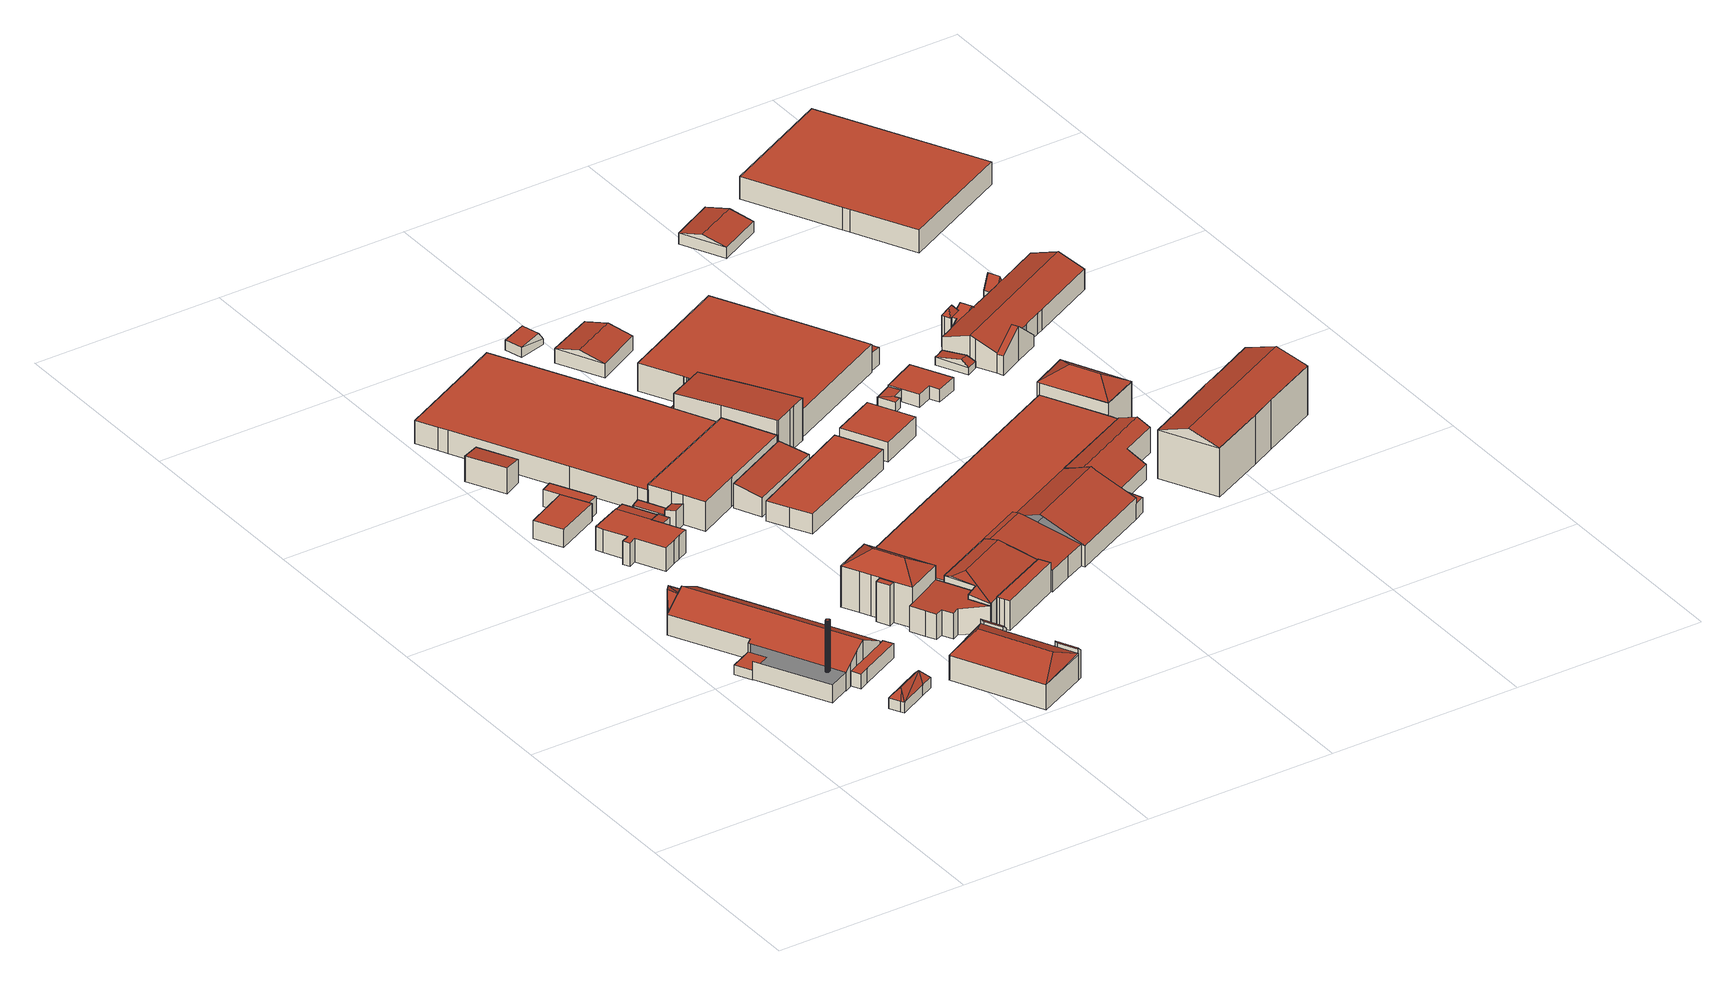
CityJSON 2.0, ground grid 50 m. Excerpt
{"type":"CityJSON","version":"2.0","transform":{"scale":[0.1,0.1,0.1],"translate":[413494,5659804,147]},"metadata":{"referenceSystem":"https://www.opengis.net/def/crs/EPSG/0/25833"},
"CityObjects":{
"building1":{"type":"Building","attributes":{"Dachtyp_tdc":"tdcGableRoof","Gemeindeschluessel":14612000,"Dachneigung":28.45,"QualitaetDacherkennung":100,"Geometrietyp2DReferenz":"3000","measuredHeight":8.29,"function":"31001_2000","roofType":"3100"},"geometry":[{"type":"Solid","lod":"2","boundaries":[[[[0,1,2,3]],[[1,4,5,2]],[[4,6,7,5]],[[6,0,3,7]],[[8,9,10]],[[10,11,8]],[[12,13,14,4]],[[4,10,9,12]],[[4,14,6]],[[6,14,13,0]],[[0,13,12,9,8,11,1]],[[1,11,10,4]],[[3,2,5,7]]]],"semantics":{"surfaces":[{"type":"WallSurface"},{"type":"RoofSurface"},{"type":"GroundSurface"}],"values":[[0,0,0,0,1,1,1,1,0,0,0,0,2]]}}]},
"building2":{"type":"Building","attributes":{"Gemeindeschluessel":14612000,"QualitaetDacherkennung":100,"Geometrietyp2DReferenz":"3000","function":"31001_2000","roofType":"9999"},"children":["building2-1","building2-2","building2-3","building2-4"]},
"building2-1":{"type":"BuildingPart","attributes":{"Dachtyp_tdc":"tdcPolyFlatRoof","Dachneigung":0,"QualitaetDacherkennung":100,"Geometrietyp2DReferenz":"3000","measuredHeight":13.56,"roofType":"1000"},"parents":["building2"],"geometry":[{"type":"MultiSurface","lod":"2","boundaries":[[[15,16,17,18]],[[16,19,20,17]],[[19,21,22,20]],[[21,23,24,22]],[[23,25,26,24]],[[25,27,28,26]],[[27,29,30,28]],[[29,31,32,30]],[[31,33,34,32]],[[33,35,36,34]],[[35,37,38,36]],[[37,39,40,38]],[[39,41,42,40]],[[41,43,44,42]],[[43,45,46,44]],[[45,47,48,46]],[[47,49,50,48]],[[49,15,18,50]],[[49,47,45,43,41,39,37,35,33,31,29,27,25,23,21,19,16,15]]],"semantics":{"surfaces":[{"type":"WallSurface"},{"type":"RoofSurface"}],"values":[0,0,0,0,0,0,0,0,0,0,0,0,0,0,0,0,0,0,1]}}]},
"building2-2":{"type":"BuildingPart","attributes":{"Dachtyp_tdc":"tdcGableRoof","Dachneigung":29.7,"QualitaetDacherkennung":100,"Geometrietyp2DReferenz":"3000","measuredHeight":9.2,"roofType":"3100"},"parents":["building2"],"geometry":[{"type":"MultiSurface","lod":"2","boundaries":[[[51,52,53,54]],[[52,55,56,53]],[[55,57,58,56]],[[57,59,60,58]],[[59,61,62,60]],[[61,63,64,65,62]],[[66,67,68,69,70]],[[67,71,72,68]],[[71,73,74,72]],[[73,75,76,74]],[[75,77,78,76]],[[77,51,54,78]],[[73,71,67,66,79,63,61,59,57]],[[57,55,52,51,77,75,73]],[[54,53,56,58,60,62,65,80,69,68,72,74,76,78]]],"semantics":{"surfaces":[{"type":"WallSurface"},{"type":"RoofSurface"},{"type":"GroundSurface"}],"values":[0,0,0,0,0,0,0,0,0,0,0,0,1,1,2]}}]},
"building2-3":{"type":"BuildingPart","attributes":{"Dachtyp_tdc":"tdcLeanToRoof","Dachneigung":0,"QualitaetDacherkennung":100,"Geometrietyp2DReferenz":"3000","measuredHeight":4.7,"roofType":"2100"},"parents":["building2"],"geometry":[{"type":"MultiSurface","lod":"2","boundaries":[[[81,82,64,63]],[[81,83,84,85,82]],[[86,64,82,85]]],"semantics":{"surfaces":[{"type":"WallSurface"},{"type":"GroundSurface"}],"values":[0,0,1]}}]},
"building2-4":{"type":"BuildingPart","attributes":{"Dachtyp_tdc":"tdcLeanToRoof","Dachneigung":0,"QualitaetDacherkennung":100,"Geometrietyp2DReferenz":"3000","measuredHeight":2.47,"roofType":"2100"},"parents":["building2"],"geometry":[{"type":"MultiSurface","lod":"2","boundaries":[[[84,87,88,89,85]],[[87,70,69,88]],[[70,87,84,90]],[[80,89,88,69]]],"semantics":{"surfaces":[{"type":"WallSurface"},{"type":"RoofSurface"},{"type":"GroundSurface"}],"values":[0,0,1,2]}}]},
"building3":{"type":"Building","attributes":{"Dachtyp_tdc":"tdcFreeFormRoof","Gemeindeschluessel":14612000,"Dachneigung":48.67,"QualitaetDacherkennung":20,"Geometrietyp2DReferenz":"3000","measuredHeight":5.03,"function":"31001_2000","roofType":"5000"},"geometry":[{"type":"Solid","lod":"2","boundaries":[[[[91,92,93,94]],[[92,95,96,93]],[[95,97,98,96]],[[97,99,100,98]],[[99,101,102,100]],[[101,91,94,102]],[[91,103,104]],[[101,103,91]],[[103,101,99]],[[103,99,97]],[[104,103,97,95]],[[92,104,95]],[[104,92,91]],[[94,93,96,98,100,102]]]],"semantics":{"surfaces":[{"type":"WallSurface"},{"type":"RoofSurface"},{"type":"GroundSurface"}],"values":[[0,0,0,0,0,0,1,1,1,1,1,1,1,2]]}}]},
"building4":{"type":"Building","attributes":{"Dachtyp_tdc":"tdcLeanToRoof","Gemeindeschluessel":14612000,"Dachneigung":0,"QualitaetDacherkennung":100,"Geometrietyp2DReferenz":"3000","measuredHeight":3.92,"function":"31001_2000","roofType":"2100"},"geometry":[{"type":"Solid","lod":"2","boundaries":[[[[105,106,107,108]],[[106,109,110,107]],[[109,111,112,110]],[[111,113,114,112]],[[113,115,116,114]],[[115,117,118,116]],[[117,105,108,118]],[[117,115,113,111,109,106,105]],[[108,107,110,112,114,116,118]]]],"semantics":{"surfaces":[{"type":"WallSurface"},{"type":"RoofSurface"},{"type":"GroundSurface"}],"values":[[0,0,0,0,0,0,0,1,2]]}}]},
"building5":{"type":"Building","attributes":{"Dachtyp_tdc":"tdcPolyFlatRoof","Gemeindeschluessel":14612000,"Dachneigung":0,"QualitaetDacherkennung":80,"Geometrietyp2DReferenz":"3000","measuredHeight":4.74,"function":"31001_2000","roofType":"1000"},"geometry":[{"type":"Solid","lod":"2","boundaries":[[[[119,120,121,122]],[[120,123,124,121]],[[123,125,126,124]],[[125,127,128,126]],[[127,119,122,128]],[[127,125,123,120,119]],[[122,121,124,126,128]]]],"semantics":{"surfaces":[{"type":"WallSurface"},{"type":"RoofSurface"},{"type":"GroundSurface"}],"values":[[0,0,0,0,0,1,2]]}}]},
"building6":{"type":"Building","attributes":{"Dachtyp_tdc":"tdcPolyFlatRoof","Gemeindeschluessel":14612000,"Dachneigung":5.72,"QualitaetDacherkennung":83,"Geometrietyp2DReferenz":"3000","measuredHeight":6.83,"function":"31001_2000","roofType":"2100"},"geometry":[{"type":"Solid","lod":"2","boundaries":[[[[129,130,131,132]],[[130,133,134,131]],[[133,135,136,134]],[[135,137,138,136]],[[137,129,132,138]],[[137,135,133,130,129]],[[132,131,134,136,138]]]],"semantics":{"surfaces":[{"type":"WallSurface"},{"type":"RoofSurface"},{"type":"GroundSurface"}],"values":[[0,0,0,0,0,1,2]]}}]},
"building7":{"type":"Building","attributes":{"Gemeindeschluessel":14612000,"Geometrietyp2DReferenz":"3000","function":"31001_2000","roofType":"9999"},"children":["building7-1","building7-2"]},
"building7-1":{"type":"BuildingPart","attributes":{"Dachtyp_tdc":"tdcPolyFlatRoof","Dachneigung":3.67,"QualitaetDacherkennung":69,"Geometrietyp2DReferenz":"3000","measuredHeight":6.12,"roofType":"2100"},"parents":["building7"],"geometry":[{"type":"MultiSurface","lod":"2","boundaries":[[[139,140,141,142]],[[140,143,144,141]],[[143,145,146,144]],[[145,143,140,139]],[[142,141,144,146]]],"semantics":{"surfaces":[{"type":"WallSurface"},{"type":"RoofSurface"},{"type":"GroundSurface"}],"values":[0,0,0,1,2]}}]},
"building7-2":{"type":"BuildingPart","attributes":{"Dachtyp_tdc":"tdcPolyFlatRoof","Dachneigung":0,"QualitaetDacherkennung":64,"Geometrietyp2DReferenz":"3000","measuredHeight":6.2,"roofType":"1000"},"parents":["building7"],"geometry":[{"type":"MultiSurface","lod":"2","boundaries":[[[147,148,149,146,145]],[[148,150,151,149]],[[150,152,153,151]],[[152,154,155,153]],[[154,156,157,155]],[[156,158,159,157]],[[158,160,161,159]],[[160,162,163,161]],[[162,164,165,163]],[[164,166,167,165]],[[166,168,169,167]],[[168,170,139,142,169]],[[168,166,164,162,160,158,156,154,152,150,148,147,170]],[[142,146,149,151,153,155,157,159,161,163,165,167,169]]],"semantics":{"surfaces":[{"type":"WallSurface"},{"type":"RoofSurface"},{"type":"GroundSurface"}],"values":[0,0,0,0,0,0,0,0,0,0,0,0,1,2]}}]},
"building8":{"type":"Building","attributes":{"Dachtyp_tdc":"tdcPolyFlatRoof","Gemeindeschluessel":14612000,"Dachneigung":0,"QualitaetDacherkennung":72,"Geometrietyp2DReferenz":"3000","measuredHeight":4.46,"function":"31001_2000","roofType":"1000"},"geometry":[{"type":"Solid","lod":"2","boundaries":[[[[171,172,173,174]],[[172,175,176,173]],[[175,177,178,176]],[[177,179,180,178]],[[179,171,174,180]],[[179,177,175,172,171]],[[174,173,176,178,180]]]],"semantics":{"surfaces":[{"type":"WallSurface"},{"type":"RoofSurface"},{"type":"GroundSurface"}],"values":[[0,0,0,0,0,1,2]]}}]},
"building9":{"type":"Building","attributes":{"Dachtyp_tdc":"tdcPolyFlatRoof","Gemeindeschluessel":14612000,"Dachneigung":3.12,"QualitaetDacherkennung":65,"Geometrietyp2DReferenz":"3000","measuredHeight":5.5,"function":"31001_2000","roofType":"2100"},"geometry":[{"type":"Solid","lod":"2","boundaries":[[[[181,145,182,183]],[[145,184,185,182]],[[184,186,187,185]],[[186,188,189,187]],[[188,181,183,189]],[[188,186,184,145,181]],[[183,182,185,187,189]]]],"semantics":{"surfaces":[{"type":"WallSurface"},{"type":"RoofSurface"},{"type":"GroundSurface"}],"values":[[0,0,0,0,0,1,2]]}}]},
"building10":{"type":"Building","attributes":{"Gemeindeschluessel":14612000,"Geometrietyp2DReferenz":"3000","function":"31001_2000","roofType":"9999"},"children":["building10-1","building10-2","building10-3"]},
"building10-1":{"type":"BuildingPart","attributes":{"Dachtyp_tdc":"tdcHipRoof","Dachneigung":22.69,"QualitaetDacherkennung":57,"Geometrietyp2DReferenz":"3000","measuredHeight":9.99,"roofType":"3200"},"parents":["building10"],"geometry":[{"type":"MultiSurface","lod":"2","boundaries":[[[190,191,192,193]],[[194,195,196,197]],[[198,199,200,201]],[[199,190,193,200]],[[202,190,203]],[[199,204,205]],[[190,199,205,203]],[[204,206,207,202,203,205]],[[194,207,206,195]],[[198,204,199]],[[190,202,191]],[[193,192,197,196,201,200]]],"semantics":{"surfaces":[{"type":"WallSurface"},{"type":"RoofSurface"},{"type":"GroundSurface"}],"values":[0,0,0,0,1,1,1,1,0,0,0,2]}}]},
"building10-2":{"type":"BuildingPart","attributes":{"Dachtyp_tdc":"tdcPolyFlatRoof","Dachneigung":45.07,"QualitaetDacherkennung":63,"Geometrietyp2DReferenz":"3000","measuredHeight":8.39,"roofType":"2100"},"parents":["building10"],"geometry":[{"type":"MultiSurface","lod":"2","boundaries":[[[208,209,207,194,197,210]],[[211,212,213,192,191,202]],[[212,208,210,213]],[[212,211,209,208]],[[210,197,192,213]]],"semantics":{"surfaces":[{"type":"WallSurface"},{"type":"RoofSurface"},{"type":"GroundSurface"}],"values":[0,0,0,1,2]}}]},
"building10-3":{"type":"BuildingPart","attributes":{"Dachtyp_tdc":"tdcPolyFlatRoof","Dachneigung":43.92,"QualitaetDacherkennung":50,"Geometrietyp2DReferenz":"3000","measuredHeight":8.52,"roofType":"2100"},"parents":["building10"],"geometry":[{"type":"MultiSurface","lod":"2","boundaries":[[[214,215,216,196,195,206]],[[215,217,218,216]],[[217,219,204,198,201,218]],[[219,217,215,214]],[[196,216,218,201]]],"semantics":{"surfaces":[{"type":"WallSurface"},{"type":"RoofSurface"},{"type":"GroundSurface"}],"values":[0,0,0,1,2]}}]},
"building11":{"type":"Building","attributes":{"Dachtyp_tdc":"tdcPolyFlatRoof","Gemeindeschluessel":14612000,"Dachneigung":0,"QualitaetDacherkennung":28,"Geometrietyp2DReferenz":"3000","measuredHeight":10.74,"function":"31001_2000","roofType":"1000"},"geometry":[{"type":"Solid","lod":"2","boundaries":[[[[220,221,222,223]],[[221,224,225,222]],[[224,226,227,225]],[[226,220,223,227]],[[226,224,221,220]],[[223,222,225,227]]]],"semantics":{"surfaces":[{"type":"WallSurface"},{"type":"RoofSurface"},{"type":"GroundSurface"}],"values":[[0,0,0,0,1,2]]}}]},
"building12":{"type":"Building","attributes":{"Dachtyp_tdc":"tdcPolyFlatRoof","Gemeindeschluessel":14612000,"Dachneigung":8.17,"QualitaetDacherkennung":48,"Geometrietyp2DReferenz":"3000","measuredHeight":2.96,"function":"31001_2000","roofType":"2100"},"geometry":[{"type":"Solid","lod":"2","boundaries":[[[[228,229,230,231]],[[229,232,233,230]],[[232,234,235,233]],[[234,236,237,235]],[[236,228,231,237]],[[236,234,232,229,228]],[[231,230,233,235,237]]]],"semantics":{"surfaces":[{"type":"WallSurface"},{"type":"RoofSurface"},{"type":"GroundSurface"}],"values":[[0,0,0,0,0,1,2]]}}]},
"building13":{"type":"Building","attributes":{"Dachtyp_tdc":"tdcPolyFlatRoof","Gemeindeschluessel":14612000,"Dachneigung":12.93,"QualitaetDacherkennung":56,"Geometrietyp2DReferenz":"3000","measuredHeight":5.44,"function":"31001_2000","roofType":"2100"},"geometry":[{"type":"Solid","lod":"2","boundaries":[[[[238,239,240,241]],[[239,242,243,240]],[[242,244,245,243]],[[244,246,247,245]],[[246,238,241,247]],[[246,244,242,239,238]],[[241,240,243,245,247]]]],"semantics":{"surfaces":[{"type":"WallSurface"},{"type":"RoofSurface"},{"type":"GroundSurface"}],"values":[[0,0,0,0,0,1,2]]}}]},
"building14":{"type":"Building","attributes":{"Dachtyp_tdc":"tdcFreeFormRoof","Gemeindeschluessel":14612000,"Dachneigung":32.68,"QualitaetDacherkennung":82,"Geometrietyp2DReferenz":"3000","measuredHeight":14.23,"function":"31001_2000","roofType":"5000"},"geometry":[{"type":"Solid","lod":"2","boundaries":[[[[248,249,250]],[[251,252,253,254,255,227,225,256,257]],[[248,258,252,251]],[[258,259,253,252]],[[259,260,254,253]],[[260,261,255,254]],[[261,262,227,255]],[[262,263,225,227]],[[263,264,256,225]],[[264,249,257,256]],[[249,248,251,257]],[[258,250,265]],[[250,258,248]],[[260,266,261]],[[261,266,265,250,249,264,263,262]],[[266,260,259,258,265]]]],"semantics":{"surfaces":[{"type":"WallSurface"},{"type":"GroundSurface"},{"type":"RoofSurface"}],"values":[[0,1,0,0,0,0,0,0,0,0,0,2,2,2,2,2]]}}]},
"building15":{"type":"Building","attributes":{"Dachtyp_tdc":"tdcPolyFlatRoof","Gemeindeschluessel":14612000,"Dachneigung":2.79,"QualitaetDacherkennung":76,"Geometrietyp2DReferenz":"3000","measuredHeight":7.29,"function":"31001_2000","roofType":"2100"},"geometry":[{"type":"Solid","lod":"2","boundaries":[[[[267,268,269,270]],[[268,271,272,269]],[[271,273,274,272]],[[273,275,276,274]],[[275,277,278,276]],[[277,279,280,278]],[[279,281,282,280]],[[281,283,284,282]],[[283,285,286,284]],[[285,287,288,286]],[[287,289,290,288]],[[289,267,270,290]],[[289,287,285,283,281,279,277,275,273,271,268,267]],[[270,269,272,274,276,278,280,282,284,286,288,290]]]],"semantics":{"surfaces":[{"type":"WallSurface"},{"type":"RoofSurface"},{"type":"GroundSurface"}],"values":[[0,0,0,0,0,0,0,0,0,0,0,0,1,2]]}}]},
"building16":{"type":"Building","attributes":{"Dachtyp_tdc":"tdcPolyFlatRoof","Gemeindeschluessel":14612000,"Dachneigung":0,"QualitaetDacherkennung":30,"Geometrietyp2DReferenz":"3000","measuredHeight":6.18,"function":"31001_2000","roofType":"1000"},"geometry":[{"type":"Solid","lod":"2","boundaries":[[[[291,292,293,294]],[[292,295,296,293]],[[295,297,298,296]],[[297,299,300,298]],[[299,301,302,300]],[[301,303,304,302]],[[303,305,306,304]],[[305,307,308,306]],[[307,309,310,308]],[[309,311,312,310]],[[311,313,314,312]],[[313,315,316,314]],[[315,291,294,316]],[[315,313,311,309,307,305,303,301,299,297,295,292,291]],[[294,293,296,298,300,302,304,306,308,310,312,314,316]]]],"semantics":{"surfaces":[{"type":"WallSurface"},{"type":"RoofSurface"},{"type":"GroundSurface"}],"values":[[0,0,0,0,0,0,0,0,0,0,0,0,0,1,2]]}}]},
"building17":{"type":"Building","attributes":{"Dachtyp_tdc":"tdcPolyFlatRoof","Gemeindeschluessel":14612000,"Dachneigung":0,"QualitaetDacherkennung":14,"Geometrietyp2DReferenz":"3000","measuredHeight":7.84,"function":"31001_2000","roofType":"1000"},"geometry":[{"type":"Solid","lod":"2","boundaries":[[[[317,318,319,320]],[[318,321,322,319]],[[321,323,324,322]],[[323,325,326,324]],[[325,327,328,326]],[[327,329,330,328]],[[329,317,320,330]],[[329,327,325,323,321,318,317]],[[320,319,322,324,326,328,330]]]],"semantics":{"surfaces":[{"type":"WallSurface"},{"type":"RoofSurface"},{"type":"GroundSurface"}],"values":[[0,0,0,0,0,0,0,1,2]]}}]},
"building18":{"type":"Building","attributes":{"Dachtyp_tdc":"tdcFreeFormRoof","Gemeindeschluessel":14612000,"Dachneigung":10.88,"QualitaetDacherkennung":36,"Geometrietyp2DReferenz":"3000","measuredHeight":9.66,"function":"31001_2000","roofType":"5000"},"geometry":[{"type":"Solid","lod":"2","boundaries":[[[[331,332,333]],[[290,288,286,334,335,336,337,338,339,270]],[[340,332,288,290]],[[332,331,286,288]],[[331,341,334,286]],[[341,342,335,334]],[[342,343,336,335]],[[343,344,337,336]],[[344,345,338,337]],[[345,346,339,338]],[[346,347,270,339]],[[347,340,290,270]],[[348,333,332,340,347]],[[345,344,343,342,349,348,347,346]],[[348,349,341,331,333]],[[342,341,349]]]],"semantics":{"surfaces":[{"type":"WallSurface"},{"type":"GroundSurface"},{"type":"RoofSurface"}],"values":[[0,1,0,0,0,0,0,0,0,0,0,0,2,2,2,0]]}}]},
"building19":{"type":"Building","attributes":{"Dachtyp_tdc":"tdcPolyFlatRoof","Gemeindeschluessel":14612000,"Dachneigung":0,"QualitaetDacherkennung":62,"Geometrietyp2DReferenz":"3000","measuredHeight":7.84,"function":"31001_2000","roofType":"1000"},"geometry":[{"type":"Solid","lod":"2","boundaries":[[[[350,351,352,353]],[[351,354,355,352]],[[354,356,357,355]],[[356,358,359,357]],[[358,360,361,359]],[[360,350,353,361]],[[360,358,356,354,351,350]],[[353,352,355,357,359,361]]]],"semantics":{"surfaces":[{"type":"WallSurface"},{"type":"RoofSurface"},{"type":"GroundSurface"}],"values":[[0,0,0,0,0,0,1,2]]}}]},
"building20":{"type":"Building","attributes":{"Dachtyp_tdc":"tdcPolyFlatRoof","Gemeindeschluessel":14612000,"Dachneigung":10.09,"QualitaetDacherkennung":89,"Geometrietyp2DReferenz":"3000","measuredHeight":6.54,"function":"31001_2000","roofType":"2100"},"geometry":[{"type":"Solid","lod":"2","boundaries":[[[[362,363,364,365]],[[363,366,367,364]],[[366,368,369,367]],[[368,362,365,369]],[[368,366,363,362]],[[365,364,367,369]]]],"semantics":{"surfaces":[{"type":"WallSurface"},{"type":"RoofSurface"},{"type":"GroundSurface"}],"values":[[0,0,0,0,1,2]]}}]},
"building21":{"type":"Building","attributes":{"Dachtyp_tdc":"tdcPolyFlatRoof","Gemeindeschluessel":14612000,"Dachneigung":0,"QualitaetDacherkennung":62,"Geometrietyp2DReferenz":"3000","measuredHeight":5.38,"function":"31001_2000","roofType":"1000"},"geometry":[{"type":"Solid","lod":"2","boundaries":[[[[370,371,372,373]],[[371,374,375,372]],[[374,376,377,375]],[[376,378,379,377]],[[378,370,373,379]],[[378,376,374,371,370]],[[373,372,375,377,379]]]],"semantics":{"surfaces":[{"type":"WallSurface"},{"type":"RoofSurface"},{"type":"GroundSurface"}],"values":[[0,0,0,0,0,1,2]]}}]},
"building22":{"type":"Building","attributes":{"Dachtyp_tdc":"tdcGableRoof","Gemeindeschluessel":14612000,"Dachneigung":10.3,"QualitaetDacherkennung":20,"Geometrietyp2DReferenz":"3000","measuredHeight":3.74,"function":"31001_2000","roofType":"3100"},"geometry":[{"type":"Solid","lod":"2","boundaries":[[[[380,381,382,383]],[[384,385,386,387]],[[385,380,383,386]],[[384,381,388]],[[380,385,389]],[[381,380,389,388]],[[385,384,388,389]],[[383,382,387,386]],[[381,384,387,382]]]],"semantics":{"surfaces":[{"type":"WallSurface"},{"type":"RoofSurface"},{"type":"GroundSurface"}],"values":[[0,0,0,0,0,1,1,2,0]]}}]},
"building23":{"type":"Building","attributes":{"Dachtyp_tdc":"tdcPolyFlatRoof","Gemeindeschluessel":14612000,"Dachneigung":0,"QualitaetDacherkennung":32,"Geometrietyp2DReferenz":"3000","measuredHeight":3,"function":"31001_2000","roofType":"1000"},"geometry":[{"type":"Solid","lod":"2","boundaries":[[[[390,391,392,393]],[[391,394,395,392]],[[394,396,397,395]],[[396,398,399,397]],[[398,400,401,399]],[[400,402,403,401]],[[402,404,405,403]],[[404,406,407,405]],[[406,390,393,407]],[[406,404,402,400,398,396,394,391,390]],[[393,392,395,397,399,401,403,405,407]]]],"semantics":{"surfaces":[{"type":"WallSurface"},{"type":"RoofSurface"},{"type":"GroundSurface"}],"values":[[0,0,0,0,0,0,0,0,0,1,2]]}}]},
"building24":{"type":"Building","attributes":{"Dachtyp_tdc":"tdcPolyFlatRoof","Gemeindeschluessel":14612000,"Dachneigung":2.92,"QualitaetDacherkennung":49,"Geometrietyp2DReferenz":"3000","measuredHeight":11.23,"function":"31001_2000","roofType":"2100"},"geometry":[{"type":"Solid","lod":"2","boundaries":[[[[408,409,410,411]],[[409,412,413,410]],[[412,414,415,413]],[[414,416,417,415]],[[416,418,419,417]],[[418,420,421,419]],[[420,422,423,421]],[[422,424,425,423]],[[424,426,427,425]],[[426,428,429,427]],[[428,408,411,429]],[[428,426,424,422,420,418,416,414,412,409,408]],[[411,410,413,415,417,419,421,423,425,427,429]]]],"semantics":{"surfaces":[{"type":"WallSurface"},{"type":"RoofSurface"},{"type":"GroundSurface"}],"values":[[0,0,0,0,0,0,0,0,0,0,0,1,2]]}}]},
"building25":{"type":"Building","attributes":{"Dachtyp_tdc":"tdcGableRoof","Gemeindeschluessel":14612000,"Dachneigung":13.63,"QualitaetDacherkennung":82,"Geometrietyp2DReferenz":"3000","measuredHeight":5.41,"function":"31001_2000","roofType":"3100"},"geometry":[{"type":"Solid","lod":"2","boundaries":[[[[430,431,432,433]],[[431,434,435,432]],[[434,436,437,435]],[[436,430,433,437]],[[434,431,438]],[[430,436,439]],[[431,430,439,438]],[[436,434,438,439]],[[433,432,435,437]]]],"semantics":{"surfaces":[{"type":"WallSurface"},{"type":"RoofSurface"},{"type":"GroundSurface"}],"values":[[0,0,0,0,0,0,1,1,2]]}}]},
"building26":{"type":"Building","attributes":{"Gemeindeschluessel":14612000,"Geometrietyp2DReferenz":"3000","function":"31001_2000","roofType":"9999"},"children":["building26-1","building26-2","building26-3","building26-4"]},
"building26-1":{"type":"BuildingPart","attributes":{"Dachtyp_tdc":"tdcPolyFlatRoof","Dachneigung":3.61,"QualitaetDacherkennung":74,"Geometrietyp2DReferenz":"3000","measuredHeight":4.42,"roofType":"2100"},"parents":["building26"],"geometry":[{"type":"MultiSurface","lod":"2","boundaries":[[[440,441,442,443]],[[441,444,445,442]],[[444,446,447,445]],[[444,441,440,446]],[[447,443,442,445]]],"semantics":{"surfaces":[{"type":"WallSurface"},{"type":"RoofSurface"},{"type":"GroundSurface"}],"values":[0,0,0,1,2]}}]},
"building26-2":{"type":"BuildingPart","attributes":{"Dachtyp_tdc":"tdcPolyFlatRoof","Dachneigung":0,"QualitaetDacherkennung":13,"Geometrietyp2DReferenz":"3000","measuredHeight":7.49,"roofType":"1000"},"parents":["building26"],"geometry":[{"type":"MultiSurface","lod":"2","boundaries":[[[448,449,450]],[[448,451,452,449]],[[451,453,454,452]],[[453,455,456,454]],[[455,457,458,456]],[[457,459,460,458]],[[459,461,462,460]],[[461,463,464,462]],[[463,465,466,464]],[[465,467,468,466]],[[467,469,470,468]],[[469,471,470]],[[469,467,465,463,461,459,457,455,453,451,448,472]],[[449,452,454,456,458,460,462,464,466,468,470,473]]],"semantics":{"surfaces":[{"type":"WallSurface"},{"type":"RoofSurface"},{"type":"GroundSurface"}],"values":[0,0,0,0,0,0,0,0,0,0,0,0,1,2]}}]},
"building26-3":{"type":"BuildingPart","attributes":{"Dachtyp_tdc":"tdcGableRoof","Dachneigung":11.9,"QualitaetDacherkennung":55,"Geometrietyp2DReferenz":"3000","measuredHeight":9.06,"roofType":"3100"},"parents":["building26"],"geometry":[{"type":"MultiSurface","lod":"2","boundaries":[[[474,475,476,477]],[[475,478,479,476]],[[478,480,481,479]],[[480,450,449,481]],[[482,483,484,485,486]],[[483,487,488,484]],[[487,474,477,488]],[[489,490,491,492,493,487,483,482,494,495]],[[341,489,495,496]],[[480,490,489,341,448,450]],[[474,493,492,475]],[[487,493,474]],[[475,492,491,478]],[[478,491,490,480]],[[477,476,479,481,449,473,485,484,488]]],"semantics":{"surfaces":[{"type":"WallSurface"},{"type":"RoofSurface"},{"type":"GroundSurface"}],"values":[0,0,0,0,0,0,0,1,1,0,0,0,0,0,2]}}]},
"building26-4":{"type":"BuildingPart","attributes":{"Dachtyp_tdc":"tdcGableRoof","Dachneigung":22.55,"QualitaetDacherkennung":69,"Geometrietyp2DReferenz":"3000","measuredHeight":10.39,"roofType":"3100"},"parents":["building26"],"geometry":[{"type":"MultiSurface","lod":"2","boundaries":[[[497,486,485,498]],[[471,499,500,470]],[[499,501,502,500]],[[501,503,440,443,502]],[[504,497,498,447,446]],[[504,505,506,507,508,509,497]],[[510,494,508,507,511,512]],[[471,469,512,511,499]],[[499,511,507,506,501]],[[497,509,482,486]],[[501,506,505,503]],[[503,505,504]],[[498,485,473,470,500,502,443,447]]],"semantics":{"surfaces":[{"type":"WallSurface"},{"type":"RoofSurface"},{"type":"GroundSurface"}],"values":[0,0,0,0,0,1,1,0,0,0,0,0,2]}}]},
"building27":{"type":"Building","attributes":{"Dachtyp_tdc":"tdcPolyFlatRoof","Gemeindeschluessel":14612000,"Dachneigung":0,"QualitaetDacherkennung":81,"Geometrietyp2DReferenz":"3000","measuredHeight":5.12,"function":"31001_2000","roofType":"1000"},"geometry":[{"type":"Solid","lod":"2","boundaries":[[[[513,514,515,516]],[[514,517,518,515]],[[517,519,520,518]],[[519,513,516,520]],[[519,517,514,513]],[[516,515,518,520]]]],"semantics":{"surfaces":[{"type":"WallSurface"},{"type":"RoofSurface"},{"type":"GroundSurface"}],"values":[[0,0,0,0,1,2]]}}]},
"building28":{"type":"Building","attributes":{"Dachtyp_tdc":"tdcPolyFlatRoof","Gemeindeschluessel":14612000,"Dachneigung":0,"QualitaetDacherkennung":24,"Geometrietyp2DReferenz":"3000","measuredHeight":7.38,"function":"31001_2000","roofType":"1000"},"geometry":[{"type":"Solid","lod":"2","boundaries":[[[[521,522,523,524]],[[522,525,526,523]],[[525,527,528,526]],[[527,529,530,528]],[[529,531,532,530]],[[531,533,534,532]],[[533,535,536,534]],[[535,537,538,536]],[[537,539,540,538]],[[539,541,542,540]],[[541,543,544,542]],[[543,545,546,544]],[[545,547,548,546]],[[547,521,524,548]],[[547,545,543,541,539,537,535,533,531,529,527,525,522,521]],[[524,523,526,528,530,532,534,536,538,540,542,544,546,548]]]],"semantics":{"surfaces":[{"type":"WallSurface"},{"type":"RoofSurface"},{"type":"GroundSurface"}],"values":[[0,0,0,0,0,0,0,0,0,0,0,0,0,0,1,2]]}}]},
"building29":{"type":"Building","attributes":{"Gemeindeschluessel":14612000,"Geometrietyp2DReferenz":"3000","function":"31001_2000","roofType":"9999"},"children":["building29-1","building29-2"]},
"building29-1":{"type":"BuildingPart","attributes":{"Dachtyp_tdc":"tdcPolyFlatRoof","Dachneigung":4.91,"QualitaetDacherkennung":44,"Geometrietyp2DReferenz":"3000","measuredHeight":2.96,"roofType":"2100"},"parents":["building29"],"geometry":[{"type":"MultiSurface","lod":"2","boundaries":[[[549,550,551,552,553]],[[554,555,556,557]],[[555,549,553,556]],[[555,554,558,550,549]],[[553,552,557,556]]],"semantics":{"surfaces":[{"type":"WallSurface"},{"type":"RoofSurface"},{"type":"GroundSurface"}],"values":[0,0,0,1,2]}}]},
"building29-2":{"type":"BuildingPart","attributes":{"Dachtyp_tdc":"tdcPolyFlatRoof","Dachneigung":2.78,"QualitaetDacherkennung":55,"Geometrietyp2DReferenz":"3000","measuredHeight":2.77,"roofType":"2100"},"parents":["building29"],"geometry":[{"type":"MultiSurface","lod":"2","boundaries":[[[559,560,561,562]],[[560,563,554,557,561]],[[551,559,562,552]],[[551,558,563,560,559]],[[562,561,557,552]]],"semantics":{"surfaces":[{"type":"WallSurface"},{"type":"RoofSurface"},{"type":"GroundSurface"}],"values":[0,0,0,1,2]}}]},
"building30":{"type":"Building","attributes":{"Dachtyp_tdc":"tdcFreeFormRoof","Gemeindeschluessel":14612000,"Dachneigung":27.4,"QualitaetDacherkennung":60,"Geometrietyp2DReferenz":"3000","measuredHeight":8.48,"function":"31001_2000","roofType":"5000"},"geometry":[{"type":"Solid","lod":"2","boundaries":[[[[564,565,566,567]],[[565,568,569,566]],[[568,570,571,569]],[[570,572,573,571]],[[572,574,575,573]],[[574,576,577,575]],[[576,578,579,577]],[[578,580,581,579]],[[580,564,567,581]],[[582,583,578,576]],[[564,580,583,582,574,572,570,568,565]],[[576,574,582]],[[580,578,583]],[[567,566,569,571,573,575,577,579,581]]]],"semantics":{"surfaces":[{"type":"WallSurface"},{"type":"RoofSurface"},{"type":"GroundSurface"}],"values":[[0,0,0,0,0,0,0,0,0,1,1,0,0,2]]}}]},
"building31":{"type":"Building","attributes":{"Dachtyp_tdc":"tdcPolyFlatRoof","Gemeindeschluessel":14612000,"Dachneigung":0,"QualitaetDacherkennung":86,"Geometrietyp2DReferenz":"3000","measuredHeight":3.33,"function":"31001_2000","roofType":"1000"},"geometry":[{"type":"Solid","lod":"2","boundaries":[[[[584,585,586,587]],[[585,588,589,586]],[[588,590,591,589]],[[590,592,593,591]],[[592,594,595,593]],[[594,596,597,595]],[[596,598,599,597]],[[598,600,601,599]],[[600,584,587,601]],[[600,598,596,594,592,590,588,585,584]],[[587,586,589,591,593,595,597,599,601]]]],"semantics":{"surfaces":[{"type":"WallSurface"},{"type":"RoofSurface"},{"type":"GroundSurface"}],"values":[[0,0,0,0,0,0,0,0,0,1,2]]}}]},
"building32":{"type":"Building","attributes":{"Dachtyp_tdc":"tdcPolyFlatRoof","Gemeindeschluessel":14612000,"Dachneigung":4.58,"QualitaetDacherkennung":74,"Geometrietyp2DReferenz":"3000","measuredHeight":4.75,"function":"31001_2000","roofType":"2100"},"geometry":[{"type":"Solid","lod":"2","boundaries":[[[[602,603,604,605]],[[603,606,607,604]],[[606,608,609,607]],[[608,602,605,609]],[[608,606,603,602]],[[605,604,607,609]]]],"semantics":{"surfaces":[{"type":"WallSurface"},{"type":"RoofSurface"},{"type":"GroundSurface"}],"values":[[0,0,0,0,1,2]]}}]},
"building33":{"type":"Building","attributes":{"Dachtyp_tdc":"tdcFreeFormRoof","Gemeindeschluessel":14612000,"Dachneigung":11.27,"QualitaetDacherkennung":15,"Geometrietyp2DReferenz":"3000","measuredHeight":3.46,"function":"31001_2000","roofType":"5000"},"geometry":[{"type":"Solid","lod":"2","boundaries":[[[[610,611,612,613]],[[611,614,615,612]],[[614,616,617,615]],[[616,618,619,617]],[[618,620,621,619]],[[620,610,613,621]],[[618,622,623]],[[624,623,622,616,614,611,610]],[[620,618,623,624]],[[618,616,622]],[[610,620,624]],[[613,612,615,617,619,621]]]],"semantics":{"surfaces":[{"type":"WallSurface"},{"type":"RoofSurface"},{"type":"GroundSurface"}],"values":[[0,0,0,0,0,0,1,1,1,0,0,2]]}}]},
"building34":{"type":"Building","attributes":{"Dachtyp_tdc":"tdcHipRoof","Gemeindeschluessel":14612000,"Dachneigung":32.33,"QualitaetDacherkennung":88,"Geometrietyp2DReferenz":"3000","measuredHeight":13.16,"function":"31001_2000","roofType":"3200"},"geometry":[{"type":"Solid","lod":"2","boundaries":[[[[625,626,627,628]],[[626,629,630,627]],[[629,631,632,630]],[[631,633,634,632]],[[633,625,628,634]],[[635,626,636]],[[637,638,639]],[[626,625,637,639,636]],[[638,635,636,639]],[[631,638,637,633]],[[633,637,625]],[[629,635,638,631]],[[626,635,629]],[[628,627,630,632,634]]]],"semantics":{"surfaces":[{"type":"WallSurface"},{"type":"RoofSurface"},{"type":"GroundSurface"}],"values":[[0,0,0,0,0,1,1,1,1,0,0,0,0,2]]}}]},
"building35":{"type":"Building","attributes":{"Dachtyp_tdc":"tdcGableRoof","Gemeindeschluessel":14612000,"Dachneigung":13.11,"QualitaetDacherkennung":82,"Geometrietyp2DReferenz":"3000","measuredHeight":4.34,"function":"31001_2000","roofType":"3100"},"geometry":[{"type":"Solid","lod":"2","boundaries":[[[[640,641,642,643]],[[641,644,645,642]],[[644,646,647,645]],[[646,640,643,647]],[[644,641,648]],[[640,646,649]],[[641,640,649,648]],[[646,644,648,649]],[[643,642,645,647]]]],"semantics":{"surfaces":[{"type":"WallSurface"},{"type":"RoofSurface"},{"type":"GroundSurface"}],"values":[[0,0,0,0,0,0,1,1,2]]}}]},
"building36":{"type":"Building","attributes":{"Gemeindeschluessel":14612000,"Geometrietyp2DReferenz":"3000","function":"31001_2000","roofType":"9999"},"children":["building36-1","building36-2"]},
"building36-1":{"type":"BuildingPart","attributes":{"Dachtyp_tdc":"tdcGableRoof","Dachneigung":49.19,"QualitaetDacherkennung":10,"Geometrietyp2DReferenz":"3000","measuredHeight":3.77,"roofType":"3100"},"parents":["building36"],"geometry":[{"type":"MultiSurface","lod":"2","boundaries":[[[650,651,652,653]],[[651,654,655,652]],[[654,656,657,655]],[[654,651,658]],[[651,650,659,658]],[[656,654,658,659]],[[653,652,655,657]]],"semantics":{"surfaces":[{"type":"WallSurface"},{"type":"RoofSurface"},{"type":"GroundSurface"}],"values":[0,0,0,0,1,1,2]}}]},
"building36-2":{"type":"BuildingPart","attributes":{"Dachtyp_tdc":"tdcGableRoof","Dachneigung":19.17,"QualitaetDacherkennung":86,"Geometrietyp2DReferenz":"3000","measuredHeight":15.71,"roofType":"3100"},"parents":["building36"],"geometry":[{"type":"MultiSurface","lod":"2","boundaries":[[[660,661,662,663]],[[661,664,665,662]],[[664,666,667,665]],[[666,668,650,653,667]],[[669,670,671,657,656]],[[670,672,673,671]],[[672,660,663,673]],[[674,675,676,677,678,679]],[[668,666,676,675,670,669]],[[660,679,678,661]],[[672,674,679,660]],[[661,678,677,664]],[[664,677,676,666]],[[670,675,674,672]],[[663,662,665,667,653,657,671,673]]],"semantics":{"surfaces":[{"type":"WallSurface"},{"type":"RoofSurface"},{"type":"GroundSurface"}],"values":[0,0,0,0,0,0,0,1,1,0,0,0,0,0,2]}}]},
"building37":{"type":"Building","attributes":{"Gemeindeschluessel":14612000,"Geometrietyp2DReferenz":"3000","function":"31001_2000","roofType":"9999"},"children":["building37-1","building37-2","building37-3","building37-4","building37-5"]},
"building37-1":{"type":"BuildingPart","attributes":{"Dachtyp_tdc":"tdcGableRoof","Dachneigung":20,"QualitaetDacherkennung":52,"Geometrietyp2DReferenz":"3000","measuredHeight":8.08,"roofType":"3100"},"parents":["building37"],"geometry":[{"type":"MultiSurface","lod":"2","boundaries":[[[680,681,682,683]],[[681,684,685,682]],[[684,686,687,685]],[[686,688,689,687]],[[684,681,680,690,691,692,693,694,695,696,697]],[[697,698,699,700,701,702,703,704,705,706,707,708,688,686,684]],[[709,710,711,712,713,714,715,716,717,718,719,720,721,683,682,685,687,689]],[[704,703,712,711,722]],[[703,702,713,712]],[[702,723,713]],[[699,714,724]],[[699,698,715,714]],[[698,697,716,715]],[[697,696,717,716]],[[696,695,718,717]],[[695,694,719,718]],[[694,693,725,720,719]],[[680,683,726]]],"semantics":{"surfaces":[{"type":"WallSurface"},{"type":"RoofSurface"},{"type":"GroundSurface"}],"values":[0,0,0,0,1,1,2,0,0,0,0,0,0,0,0,0,0,0]}}]},
"building37-2":{"type":"BuildingPart","attributes":{"Dachtyp_tdc":"tdcFreeFormRoof","Dachneigung":57.12,"QualitaetDacherkennung":8,"Geometrietyp2DReferenz":"3000","measuredHeight":10.04,"roofType":"5000"},"parents":["building37"],"geometry":[{"type":"MultiSurface","lod":"2","boundaries":[[[727,728,729,689]],[[728,730,731,729]],[[730,732,733,731]],[[732,734,735,736,733]],[[727,689,688]],[[737,738,734,732]],[[739,737,732,730]],[[730,728,727,739]],[[737,739,727,738]],[[729,731,733,736,709,689]]],"semantics":{"surfaces":[{"type":"WallSurface"},{"type":"RoofSurface"},{"type":"GroundSurface"}],"values":[0,0,0,0,0,1,1,1,1,2]}}]},
"building37-3":{"type":"BuildingPart","attributes":{"Dachtyp_tdc":"tdcGableRoof","Dachneigung":29.35,"QualitaetDacherkennung":12,"Geometrietyp2DReferenz":"3000","measuredHeight":6.28,"roofType":"3100"},"parents":["building37"],"geometry":[{"type":"MultiSurface","lod":"2","boundaries":[[[740,741,742,743]],[[741,744,745,742]],[[744,746,747,745]],[[746,748,712,747]],[[748,722,711,712]],[[735,740,743,736]],[[749,705,722,748,746,744]],[[744,741,740,735,750,707,749]],[[743,742,745,747,712,711,710,709,736]]],"semantics":{"surfaces":[{"type":"WallSurface"},{"type":"RoofSurface"},{"type":"GroundSurface"}],"values":[0,0,0,0,0,0,1,1,2]}}]},
"building37-4":{"type":"BuildingPart","attributes":{"Dachtyp_tdc":"tdcGableRoof","Dachneigung":41.38,"QualitaetDacherkennung":1,"Geometrietyp2DReferenz":"3000","measuredHeight":9.18,"roofType":"3100"},"parents":["building37"],"geometry":[{"type":"MultiSurface","lod":"2","boundaries":[[[725,751,752,720]],[[751,753,754,752]],[[753,755,756,754]],[[755,757,683,756]],[[753,751,725,692,758]],[[758,690,726,757,755,753]],[[721,720,752,754,756,683]]],"semantics":{"surfaces":[{"type":"WallSurface"},{"type":"RoofSurface"},{"type":"GroundSurface"}],"values":[0,0,0,0,1,1,2]}}]},
"building37-5":{"type":"BuildingPart","attributes":{"Dachtyp_tdc":"tdcGableRoof","Dachneigung":64.77,"QualitaetDacherkennung":13,"Geometrietyp2DReferenz":"3000","measuredHeight":7.05,"roofType":"3100"},"parents":["building37"],"geometry":[{"type":"MultiSurface","lod":"2","boundaries":[[[723,759,760,713]],[[759,761,762,760]],[[761,724,714,762]],[[761,759,763]],[[759,723,701,764,763]],[[724,761,763,764,700]],[[713,760,762,714]]],"semantics":{"surfaces":[{"type":"WallSurface"},{"type":"RoofSurface"},{"type":"GroundSurface"}],"values":[0,0,0,0,1,1,2]}}]},
"building38":{"type":"Building","attributes":{"Dachtyp_tdc":"tdcPolyFlatRoof","Gemeindeschluessel":14612000,"Dachneigung":0,"QualitaetDacherkennung":29,"Geometrietyp2DReferenz":"3000","measuredHeight":6,"function":"31001_2000","roofType":"1000"},"geometry":[{"type":"Solid","lod":"2","boundaries":[[[[765,766,767,768]],[[766,769,770,767]],[[769,771,772,770]],[[771,773,774,772]],[[773,775,776,774]],[[775,765,768,776]],[[775,773,771,769,766,765]],[[768,767,770,772,774,776]]]],"semantics":{"surfaces":[{"type":"WallSurface"},{"type":"RoofSurface"},{"type":"GroundSurface"}],"values":[[0,0,0,0,0,0,1,2]]}}]}
},
"vertices":[
[147,807,41],[38,751,41],[38,751,4],[147,807,4],[124,875,41],[124,875,4],[156,813,41],[156,813,4],[45,755,62],[83,774,87],[73,802,87],[38,751,58],[88,777,84],[147,807,48],[156,813,42],
[213,354,190],[212,353,190],[212,353,54],[213,354,54],[210,352,190],[210,352,54],[209,351,190],[209,351,54],[207,351,190],[207,351,54],[205,352,190],[205,352,54],[204,353,190],[204,353,54],[203,354,190],[203,354,54],[203,356,190],[203,356,54],[203,358,190],[203,358,54],[204,359,190],[204,359,54],[205,360,190],[205,360,54],[207,361,190],[207,361,54],[209,361,190],[209,361,54],[210,360,190],[210,360,54],[212,359,190],[212,359,54],[213,358,190],[213,358,54],[213,356,190],[213,356,54],
[259,631,54],[263,623,54],[263,623,5],[259,631,5],[378,399,53],[378,399,5],[309,364,97],[309,364,5],[284,352,82],[284,352,5],[258,338,65],[258,338,5],[240,329,54],[240,329,7],[240,329,5],[127,556,54],[135,560,59],[135,560,5],[127,556,5],[127,556,30],[38,751,59],[38,751,5],[98,782,97],[98,782,5],[157,812,60],[157,812,5],[164,816,55],[164,816,5],[148,513,54],[148,513,5],
[185,301,54],[185,301,7],[91,484,54],[91,484,30],[91,484,7],[148,513,7],
[69,527,30],[69,527,5],[91,484,5],[148,513,30],
[293,172,37],[288,180,37],[288,180,9],[293,172,9],[274,208,37],[274,208,9],[382,264,37],[382,264,9],[401,228,37],[401,228,9],[368,211,37],[368,211,9],[374,236,60],[301,199,60],
[258,338,46],[284,352,46],[284,352,7],[258,338,7],[378,399,46],[378,399,7],[391,406,46],[391,406,7],[404,382,46],[404,382,7],[296,327,46],[296,327,7],[270,314,46],[270,314,7],
[43,1175,62],[7,1245,62],[7,1245,15],[43,1175,15],[120,1304,62],[120,1304,15],[155,1238,62],[155,1238,15],[158,1232,62],[158,1232,15],
[8,1521,90],[15,1525,89],[15,1525,22],[8,1521,22],[54,1545,85],[54,1545,22],[104,1449,85],[104,1449,22],[58,1425,90],[58,1425,22],
[184,1176,66],[211,1189,64],[211,1189,5],[184,1176,5],[252,1107,64],[252,1107,5],[226,1094,66],[226,1094,5],
[226,1094,67],[240,1067,67],[240,1067,5],[266,1015,67],[266,1015,5],[240,1002,67],[240,1002,5],[220,992,67],[220,992,5],[186,975,67],[186,975,5],[150,1048,67],[150,1048,5],[130,1037,67],[130,1037,5],[122,1054,67],[122,1054,5],[142,1064,67],[142,1064,5],[113,1120,67],[113,1120,5],[106,1139,67],[106,1139,5],[184,1176,67],
[120,1304,61],[100,1343,61],[100,1343,16],[120,1304,16],[128,1358,61],[128,1358,16],[183,1252,61],[183,1252,16],[155,1238,61],[155,1238,16],
[240,1067,66],[226,1094,11],[240,1067,11],[252,1107,65],[252,1107,11],[255,1109,64],[255,1109,11],[268,1082,64],[268,1082,11],
[455,233,74],[583,297,74],[583,297,8],[455,233,8],[609,244,74],[668,124,74],[668,124,8],[609,244,8],[695,70,74],[566,7,74],[566,7,8],[695,70,8],[583,297,80],[541,245,108],[695,70,80],[627,70,108],[668,124,80],[609,244,80],
[620,249,80],[609,244,92],[620,249,8],[583,297,92],[594,302,80],[594,302,8],
[668,124,94],[678,129,83],[678,129,8],[705,75,83],[705,75,8],[695,70,94],
[475,501,113],[459,533,113],[459,533,6],[475,501,6],[473,541,113],[473,541,6],[489,508,113],[489,508,6],
[250,1204,39],[270,1214,42],[270,1214,13],[250,1204,13],[282,1191,42],[282,1191,13],[309,1136,42],[309,1136,13],[289,1126,39],[289,1126,13],
[280,1121,59],[289,1126,59],[289,1126,11],[280,1121,11],[309,1136,59],[309,1136,11],[323,1109,66],[323,1109,11],[293,1094,66],[293,1094,11],
[428,630,114],[450,587,114],[429,630,114],[428,630,6],[523,677,6],[524,673,6],[605,512,6],[511,465,6],[463,560,6],[450,587,6],[523,677,115],[524,673,115],[605,512,115],[511,465,114],[489,508,114],[473,541,114],[463,560,114],[500,606,148],[536,534,148],
[647,351,76],[581,386,74],[581,386,5],[647,351,5],[563,377,73],[563,377,5],[549,404,73],[549,404,5],[530,395,72],[530,395,5],[517,421,72],[517,421,5],[499,459,72],[499,459,5],[511,465,73],[511,465,5],[605,512,78],[605,512,5],[615,492,78],[615,492,5],[651,419,78],[651,419,5],[621,404,76],[621,404,5],
[49,1652,76],[38,1674,76],[38,1674,14],[49,1652,14],[11,1728,76],[11,1728,14],[223,1834,76],[223,1834,14],[306,1876,76],[306,1876,14],[456,1581,76],[456,1581,14],[466,1561,76],[466,1561,14],[513,1467,76],[513,1467,14],[523,1445,76],[523,1445,14],[577,1334,76],[577,1334,14],[282,1191,76],[282,1191,14],[270,1214,76],[270,1214,14],[191,1371,76],[191,1371,14],
[349,1057,90],[323,1109,90],[323,1109,12],[349,1057,12],[309,1136,90],[309,1136,12],[282,1191,90],[282,1191,12],[577,1334,90],[577,1334,12],[640,1203,90],[640,1203,12],[456,1111,90],[456,1111,12],
[615,492,95],[651,419,93],[623,475,99],[778,572,5],[804,519,5],[814,500,5],[840,447,5],[672,365,5],[650,353,5],[621,404,88],[778,572,95],[804,519,98],[814,500,93],[840,447,82],[672,365,82],[650,353,82],[647,351,82],[662,474,102],[794,540,102],
[672,365,84],[840,447,84],[840,447,6],[672,365,6],[855,419,84],[855,419,6],[688,335,84],[688,335,6],[681,346,84],[681,346,6],[676,358,84],[676,358,6],
[489,1038,62],[457,1106,76],[457,1106,11],[489,1038,11],[642,1199,76],[642,1199,11],[679,1131,62],[679,1131,11],
[516,969,63],[488,1021,63],[488,1021,10],[516,969,10],[772,1167,63],[772,1167,10],[828,1055,63],[828,1055,10],[544,916,63],[544,916,10],
[400,1875,57],[387,1922,57],[387,1922,30],[400,1875,30],[459,1943,44],[472,1895,44],[472,1895,30],[459,1943,30],[443,1938,67],[456,1891,67],
[523,1445,55],[513,1467,55],[513,1467,25],[523,1445,25],[571,1496,55],[571,1496,25],[580,1478,55],[580,1478,25],[599,1488,55],[599,1488,25],[603,1490,55],[603,1490,25],[608,1492,55],[608,1492,25],[615,1496,55],[615,1496,25],[618,1491,55],[618,1491,25],
[687,1222,130],[642,1200,130],[642,1200,17],[687,1222,17],[640,1203,129],[640,1203,17],[577,1334,122],[577,1334,17],[523,1445,116],[523,1445,17],[618,1491,116],[618,1491,17],[644,1438,119],[644,1438,17],[671,1386,122],[671,1386,17],[738,1253,129],[738,1253,17],[740,1249,130],[740,1249,17],[704,1231,130],[704,1231,17],
[452,1820,65],[572,1877,65],[572,1877,26],[452,1820,26],[628,1766,65],[628,1766,26],[511,1704,64],[511,1704,26],[599,1823,80],[481,1764,80],
[1160,615,51],[1189,629,51],[1189,629,7],[1160,615,7],[1213,581,48],[1213,581,7],[1185,566,48],[1185,566,7],
[778,572,82],[778,572,7],[778,572,64],[615,492,82],[615,492,7],[605,512,82],[605,512,7],[524,673,82],[524,673,7],[767,795,82],[767,795,7],[867,844,82],[867,844,7],[893,857,82],[893,857,7],[1232,1026,82],[1232,1026,7],[1312,866,82],[1312,866,7],[1323,842,82],[1323,842,7],[1102,733,82],[1102,733,7],[1102,733,63],[893,630,82],[893,630,7],
[855,419,64],[840,447,64],[840,447,7],[855,419,7],[814,500,64],[814,500,7],[804,519,64],[804,519,7],[973,471,64],[921,447,64],[921,447,7],[973,471,7],[973,471,63],[857,415,64],[857,415,7],[785,559,98],[804,519,88],[814,500,84],[840,447,72],[855,419,65],[907,603,95],[900,615,98],[893,630,95],
[977,462,63],[977,462,7],[1128,680,63],[1128,680,7],[1138,660,63],[1138,660,7],[1160,615,63],[1185,566,63],[1160,615,86],[1138,660,106],[1133,670,111],[925,566,111],[973,471,67],[893,630,83],[1128,680,106],[1102,733,84],
[961,1121,69],[848,1065,69],[848,1065,18],[961,1121,18],[792,1177,69],[792,1177,18],[905,1233,69],[905,1233,18],
[738,1253,93],[671,1386,93],[671,1386,19],[738,1253,19],[644,1438,93],[644,1438,19],[618,1491,93],[618,1491,19],[615,1496,93],[615,1496,19],[607,1512,93],[607,1512,19],[605,1516,93],[605,1516,19],[602,1520,93],[602,1520,19],[601,1522,93],[601,1522,19],[548,1628,93],[548,1628,19],[840,1775,93],[840,1775,19],[893,1671,93],[893,1671,19],[961,1536,93],[961,1536,19],[1029,1399,93],[1029,1399,19],
[1014,1259,50],[990,1247,48],[990,1247,47],[990,1247,21],[1014,1259,21],[955,1267,46],[999,1288,50],[999,1288,21],[955,1267,21],[982,1251,48],
[996,1235,47],[976,1225,48],[976,1225,21],[996,1235,21],[955,1267,48],
[1267,724,83],[1289,679,57],[1289,679,16],[1267,724,16],[1189,629,57],[1189,629,16],[1160,615,58],[1160,615,16],[1138,660,83],[1138,660,16],[1128,680,95],[1128,680,16],[1102,733,85],[1102,733,16],[1323,842,85],[1323,842,16],[1360,770,84],[1360,770,16],[1123,690,101],[1345,800,101],
[1073,1234,53],[1035,1216,53],[1035,1216,19],[1073,1234,19],[1014,1259,53],[1014,1259,19],[999,1288,53],[999,1288,19],[1002,1290,53],[1002,1290,19],[1036,1307,53],[1036,1307,19],[1088,1334,53],[1088,1334,19],[1139,1233,53],[1139,1233,19],[1085,1209,53],[1085,1209,19],
[1059,1414,67],[1029,1399,70],[1029,1399,22],[1059,1414,22],[961,1536,70],[961,1536,22],[991,1549,67],[991,1549,22],
[1163,1344,41],[1167,1346,41],[1167,1346,20],[1163,1344,20],[1169,1347,41],[1169,1347,20],[1192,1359,42],[1192,1359,20],[1231,1282,38],[1231,1282,20],[1202,1267,38],[1202,1267,20],[1192,1358,42],[1214,1293,55],[1194,1283,55],
[1232,1026,114],[1229,1031,114],[1229,1031,17],[1232,1026,17],[1324,1078,114],[1324,1078,17],[1405,912,114],[1405,912,17],[1312,866,114],[1312,866,17],[1324,1078,116],[1301,1007,148],[1312,866,115],[1405,912,116],[1337,935,148],
[957,2071,65],[1068,2129,65],[1068,2129,36],[957,2071,36],[1124,2017,65],[1124,2017,36],[1012,1959,65],[1012,1959,36],[1096,2073,80],[984,2016,80],
[1504,765,50],[1489,794,50],[1489,794,17],[1504,765,17],[1526,813,22],[1526,813,17],[1541,783,21],[1541,783,17],[1500,800,55],[1515,770,55],
[1593,630,146],[1530,598,146],[1530,598,17],[1593,630,17],[1385,526,146],[1385,526,17],[1313,669,146],[1313,669,17],[1504,765,146],[1541,783,146],[1671,849,146],[1671,849,17],[1743,705,146],[1743,705,17],[1743,705,147],[1707,777,174],[1349,597,174],[1385,526,147],[1530,598,147],[1593,630,147],
[1256,1234,77],[1231,1282,98],[1231,1282,23],[1256,1234,23],[1225,1294,103],[1225,1294,23],[1192,1359,77],[1192,1359,23],[1227,1376,77],[1227,1376,23],[1262,1237,77],[1319,1266,77],[1356,1285,77],[1381,1298,77],[1426,1321,77],[1443,1329,77],[1618,1418,77],[1587,1478,103],[1555,1542,77],[1444,1486,77],[1437,1483,77],[1422,1475,77],[1413,1470,77],[1332,1430,77],[1332,1429,77],[1321,1424,77],[1313,1420,77],[1300,1413,77],[1260,1393,77],[1260,1393,23],[1313,1420,23],[1332,1429,23],[1332,1430,23],[1413,1470,23],[1444,1486,23],[1555,1542,23],[1587,1478,23],[1618,1418,23],[1443,1329,23],[1426,1321,23],[1381,1298,23],[1319,1266,23],[1332,1429,64],[1413,1470,56],[1444,1486,66],[1381,1298,53],[1256,1234,74],
[1227,1376,105],[1220,1389,105],[1220,1389,23],[1217,1397,105],[1217,1397,23],[1249,1413,105],[1249,1413,23],[1251,1409,105],[1251,1409,51],[1251,1409,23],[1244,1398,123],[1260,1393,105],[1232,1392,123],
[1273,1420,65],[1267,1431,65],[1267,1431,23],[1273,1420,23],[1300,1447,85],[1300,1447,23],[1318,1457,64],[1318,1457,23],[1332,1430,64],[1313,1420,85],[1260,1393,52],
[1389,1282,53],[1389,1282,23],[1327,1250,114],[1327,1250,23],[1264,1218,74],[1264,1218,23],[1256,1234,73],[1319,1266,114],
[1399,1498,56],[1399,1498,23],[1430,1513,65],[1430,1513,23],[1415,1506,93],[1429,1478,93],
[1303,1897,97],[1295,1912,97],[1295,1912,37],[1303,1897,37],[1176,2150,97],[1176,2150,37],[1471,2299,97],[1471,2299,37],[1681,1886,97],[1681,1886,37],[1384,1736,97],[1384,1736,37]
]}
